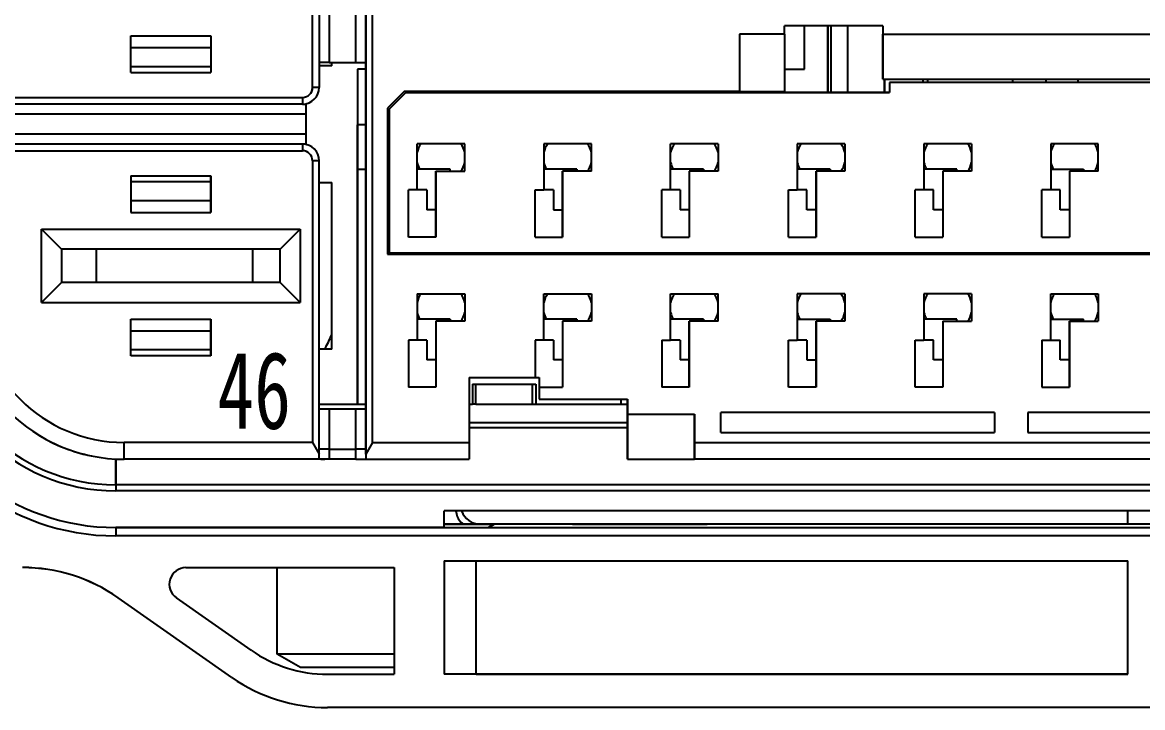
# Model space of a CAD drawing. Header units: inches. Extents: x 47316 to 59086, y 3141 to 11743.
# Drawn here: x 54259.24 to 54295.46, y 9520.51 to 9542.67 of the extents above; entities that cross this region are included whole.
import ezdxf

# ---------------------------------------------------------------- set-up
doc = ezdxf.new("R2010")
doc.units = ezdxf.units.IN
doc.header["$MEASUREMENT"] = 0
doc.styles.add('仿宋体', font='仿宋_GB2312.ttf', dxfattribs={"width": 0.66, "height": 3.5})

msp = doc.modelspace()

# ---------------------------------------------------------------- linework, layer by layer
at = {"linetype": 'ByBlock', "lineweight": -3, "ltscale": 0.21991}
for p, q in [((54268.834, 9550.053), (54268.834, 9540.568)), ((54268.834, 9528.711), (54268.834, 9538.196))]:
    msp.add_line(p, q, dxfattribs=at)
at = {"linetype": 'ByBlock', "lineweight": -3, "ltscale": 0.1975}
for p, q in [((54269.157, 9549.895), (54269.157, 9541.377)), ((54270.02, 9541.377), (54270.02, 9549.895)), ((54270.344, 9549.895), (54270.344, 9541.377))]:
    msp.add_line(p, q, dxfattribs=at)
at = {"linetype": 'ByBlock', "lineweight": -3, "ltscale": 0.494821}
msp.add_line((54270.344, 9528.711), (54270.344, 9550.053), dxfattribs=at)
at = {"linetype": 'ByBlock', "lineweight": -3, "ltscale": 0.21125}
for p, q in [((54268.618, 9540.568), (54268.618, 9549.68)), ((54268.618, 9538.196), (54268.618, 9529.085))]:
    msp.add_line(p, q, dxfattribs=at)
at = {"linetype": 'ByBlock', "lineweight": -3, "ltscale": 0.477499}
msp.add_line((54270.559, 9529.085), (54270.559, 9549.68), dxfattribs=at)
at = {"linetype": 'ByBlock', "lineweight": -3, "ltscale": 0.033751}
for p, q in [((54283.876, 9542.294), (54282.42, 9542.294)), ((54282.42, 9540.434), (54283.876, 9540.434))]:
    msp.add_line(p, q, dxfattribs=at)
at = {"linetype": 'ByBlock', "lineweight": -3, "ltscale": 0.043125}
for p, q in [((54282.42, 9542.294), (54282.42, 9540.434)), ((54283.876, 9542.294), (54283.876, 9540.434))]:
    msp.add_line(p, q, dxfattribs=at)
at = {"linetype": 'ByBlock', "lineweight": -3, "ltscale": 0.07375}
msp.add_line((54287.057, 9542.563), (54283.876, 9542.563), dxfattribs=at)
at = {"linetype": 'ByBlock', "lineweight": -3, "ltscale": 0.00625}
for p, q in [((54283.876, 9542.294), (54283.876, 9542.563)), ((54287.057, 9542.563), (54287.057, 9542.294)), ((54270.344, 9541.161), (54270.074, 9541.161)), ((54270.344, 9539.355), (54270.074, 9539.355)), ((54270.074, 9537.927), (54270.344, 9537.927)), ((54270.074, 9530.325), (54270.344, 9530.325)), ((54262.257, 9526.335), (54262.257, 9526.066))]:
    msp.add_line(p, q, dxfattribs=at)
at = {"linetype": 'ByBlock', "lineweight": -3, "ltscale": 0.0325}
msp.add_line((54284.523, 9541.161), (54284.523, 9542.563), dxfattribs=at)
at = {"linetype": 'ByBlock', "lineweight": -3, "ltscale": 0.05}
for p, q in [((54285.278, 9540.407), (54285.278, 9542.563)), ((54285.385, 9540.407), (54285.385, 9542.563)), ((54285.925, 9540.407), (54285.925, 9542.563)), ((54279.347, 9540.407), (54277.191, 9540.407)), ((54278.808, 9530.001), (54280.965, 9530.001)), ((54278.808, 9528.546), (54280.965, 9528.546)), ((54269.104, 9521.591), (54271.26, 9521.591))]:
    msp.add_line(p, q, dxfattribs=at)
at = {"linetype": 'ByBlock', "lineweight": -3, "ltscale": 0.050001}
msp.add_line((54285.278, 9542.563), (54285.278, 9540.407), dxfattribs=at)
at = {"linetype": 'ByBlock', "lineweight": -3, "ltscale": 0.04}
msp.add_line((54287.057, 9542.563), (54287.057, 9540.838), dxfattribs=at)
at = {"linetype": 'ByBlock', "lineweight": -3, "ltscale": 0.32}
msp.add_line((54287.057, 9542.294), (54300.859, 9542.294), dxfattribs=at)
at = {"linetype": 'ByBlock', "lineweight": -3, "ltscale": 0.03375}
msp.add_line((54287.057, 9540.838), (54287.057, 9542.294), dxfattribs=at)
at = {"linetype": 'ByBlock', "lineweight": -3, "ltscale": 0.0275}
for p, q in [((54262.742, 9541.054), (54262.742, 9542.24)), ((54265.33, 9542.24), (54265.33, 9541.054)), ((54262.742, 9537.711), (54262.742, 9536.525)), ((54265.33, 9536.525), (54265.33, 9537.711)), ((54270.344, 9537.738), (54270.344, 9536.552)), ((54262.742, 9531.888), (54262.742, 9533.074)), ((54265.33, 9531.888), (54265.33, 9533.074))]:
    msp.add_line(p, q, dxfattribs=at)
at = {"linetype": 'ByBlock', "lineweight": -3, "ltscale": 0.060001}
for p, q in [((54262.742, 9542.24), (54265.33, 9542.24)), ((54262.742, 9541.862), (54265.33, 9541.862)), ((54262.742, 9541.242), (54265.33, 9541.242)), ((54262.742, 9541.054), (54265.33, 9541.054)), ((54262.742, 9537.711), (54265.33, 9537.711)), ((54262.742, 9537.522), (54265.33, 9537.522)), ((54265.33, 9536.902), (54262.742, 9536.902)), ((54262.742, 9536.525), (54265.33, 9536.525)), ((54262.742, 9533.074), (54265.33, 9533.074)), ((54262.742, 9532.697), (54265.33, 9532.697)), ((54265.33, 9532.077), (54262.742, 9532.077)), ((54265.33, 9531.888), (54262.742, 9531.888))]:
    msp.add_line(p, q, dxfattribs=at)
at = {"linetype": 'ByBlock', "lineweight": -3, "ltscale": 0.00875}
for p, q in [((54265.33, 9542.24), (54265.33, 9541.862)), ((54265.33, 9536.902), (54265.33, 9536.525)), ((54265.33, 9533.074), (54265.33, 9532.697))]:
    msp.add_line(p, q, dxfattribs=at)
at = {"linetype": 'ByBlock', "lineweight": -3, "ltscale": 0.014375}
for p, q in [((54265.33, 9541.862), (54265.33, 9541.242)), ((54265.33, 9537.522), (54265.33, 9536.902)), ((54265.33, 9532.697), (54265.33, 9532.077))]:
    msp.add_line(p, q, dxfattribs=at)
at = {"linetype": 'ByBlock', "lineweight": -3, "ltscale": 0.004375}
for p, q in [((54265.33, 9541.242), (54265.33, 9541.054)), ((54265.33, 9537.711), (54265.33, 9537.522)), ((54265.33, 9532.077), (54265.33, 9531.888))]:
    msp.add_line(p, q, dxfattribs=at)
at = {"linetype": 'ByBlock', "lineweight": -3, "ltscale": 0.0075}
for p, q in [((54269.157, 9541.377), (54268.834, 9541.377)), ((54287.272, 9540.73), (54287.272, 9540.407)), ((54268.403, 9540.029), (54268.403, 9539.706)), ((54268.403, 9539.059), (54268.403, 9538.735)), ((54278.808, 9530.487), (54278.808, 9530.163)), ((54269.157, 9530.163), (54268.834, 9530.163)), ((54269.157, 9528.869), (54268.834, 9528.869)), ((54269.157, 9528.869), (54269.157, 9528.546)), ((54270.02, 9528.546), (54270.02, 9528.869)), ((54270.344, 9528.869), (54270.344, 9528.546)), ((54269.157, 9528.546), (54268.834, 9528.546))]:
    msp.add_line(p, q, dxfattribs=at)
at = {"linetype": 'ByBlock', "lineweight": -3, "ltscale": 0.009375}
for p, q in [((54269.238, 9541.269), (54268.834, 9541.269)), ((54268.834, 9537.495), (54269.238, 9537.495)), ((54269.238, 9532.104), (54268.834, 9532.104))]:
    msp.add_line(p, q, dxfattribs=at)
at = {"linetype": 'ByBlock', "lineweight": -3, "ltscale": 0.02}
for p, q in [((54269.157, 9541.377), (54270.02, 9541.377)), ((54270.02, 9530.163), (54269.157, 9530.163)), ((54269.157, 9528.869), (54270.02, 9528.869)), ((54270.02, 9528.546), (54269.157, 9528.546))]:
    msp.add_line(p, q, dxfattribs=at)
at = {"linetype": 'ByBlock', "lineweight": -3, "ltscale": 0.0025}
for p, q in [((54269.238, 9541.269), (54269.238, 9541.377)), ((54288.351, 9540.838), (54288.351, 9540.73)), ((54288.512, 9540.73), (54288.512, 9540.838)), ((54291.262, 9540.73), (54291.262, 9540.838)), ((54292.34, 9540.73), (54292.34, 9540.838)), ((54293.365, 9540.838), (54293.365, 9540.73))]:
    msp.add_line(p, q, dxfattribs=at)
at = {"linetype": 'ByBlock', "lineweight": -3, "ltscale": 0.007501}
for p, q in [((54270.02, 9541.377), (54270.344, 9541.377)), ((54270.344, 9530.163), (54270.02, 9530.163)), ((54270.344, 9528.869), (54270.02, 9528.869)), ((54270.02, 9528.546), (54270.344, 9528.546))]:
    msp.add_line(p, q, dxfattribs=at)
at = {"linetype": 'ByBlock', "lineweight": -3, "ltscale": 0.084375}
msp.add_line((54270.344, 9541.377), (54270.344, 9537.738), dxfattribs=at)
at = {"linetype": 'ByBlock', "lineweight": -3, "ltscale": 0.041875}
msp.add_line((54270.074, 9541.161), (54270.074, 9539.355), dxfattribs=at)
at = {"linetype": 'ByBlock', "lineweight": -3, "ltscale": 0.25125}
for p, q in [((54270.074, 9541.161), (54270.074, 9530.325)), ((54282.42, 9540.434), (54271.584, 9540.434)), ((54268.403, 9539.706), (54257.566, 9539.706)), ((54268.403, 9539.059), (54257.566, 9539.059)), ((54268.403, 9538.735), (54257.566, 9538.735))]:
    msp.add_line(p, q, dxfattribs=at)
at = {"linetype": 'ByBlock', "lineweight": -3, "ltscale": 0.014999}
for p, q in [((54283.876, 9541.161), (54284.523, 9541.161)), ((54268.403, 9539.706), (54268.403, 9539.059))]:
    msp.add_line(p, q, dxfattribs=at)
at = {"linetype": 'ByBlock', "lineweight": -3}
for p, q in [((54287.057, 9540.838), (54319.297, 9540.838)), ((54319.135, 9540.73), (54287.272, 9540.73)), ((54271.044, 9535.177), (54331.859, 9535.177)), ((54331.805, 9535.204), (54271.098, 9535.204)), ((54280.965, 9529.085), (54326.953, 9529.085)), ((54326.953, 9528.546), (54280.965, 9528.546)), ((54340.647, 9527.714), (54262.257, 9527.714)), ((54340.647, 9527.521), (54262.257, 9527.521)), ((54330.026, 9526.874), (54272.877, 9526.874)), ((54262.257, 9526.335), (54296.06, 9526.335)), ((54328.844, 9526.443), (54274.495, 9526.443)), ((54296.06, 9526.066), (54262.257, 9526.066)), ((54272.877, 9525.257), (54294.982, 9525.257)), ((54294.982, 9521.591), (54272.877, 9521.591)), ((54333.8, 9520.513), (54269.104, 9520.513))]:
    msp.add_line(p, q, dxfattribs=at)
at = {"linetype": 'ByBlock', "lineweight": -3, "ltscale": 0.010001}
for p, q in [((54287.111, 9540.838), (54287.111, 9540.407)), ((54268.618, 9529.085), (54268.834, 9528.711))]:
    msp.add_line(p, q, dxfattribs=at)
at = {"linetype": 'ByBlock', "lineweight": -3, "ltscale": 0.01}
for p, q in [((54287.111, 9540.407), (54287.111, 9540.838)), ((54270.559, 9529.085), (54270.344, 9528.711)), ((54294.982, 9526.443), (54294.982, 9526.874))]:
    msp.add_line(p, q, dxfattribs=at)
at = {"linetype": 'ByBlock', "lineweight": -3, "ltscale": 0.005}
for p, q in [((54268.834, 9540.568), (54268.618, 9540.568)), ((54268.295, 9540.245), (54268.295, 9540.029)), ((54268.295, 9538.735), (54268.295, 9538.52)), ((54268.834, 9538.196), (54268.618, 9538.196)), ((54278.592, 9530.325), (54278.808, 9530.325))]:
    msp.add_line(p, q, dxfattribs=at)
at = {"linetype": 'ByBlock', "lineweight": -3, "ltscale": 0.032501}
msp.add_line((54288.674, 9540.73), (54287.272, 9540.73), dxfattribs=at)
at = {"linetype": 'ByBlock', "lineweight": -3, "ltscale": 0.24375}
for p, q in [((54257.782, 9540.245), (54268.295, 9540.245)), ((54257.782, 9538.52), (54268.295, 9538.52))]:
    msp.add_line(p, q, dxfattribs=at)
at = {"linetype": 'ByBlock', "lineweight": -3, "ltscale": 0.017678}
for p, q in [((54271.584, 9540.434), (54271.044, 9539.894)), ((54271.098, 9539.868), (54271.637, 9540.407))]:
    msp.add_line(p, q, dxfattribs=at)
at = {"linetype": 'ByBlock', "lineweight": -3, "ltscale": 0.132501}
msp.add_line((54277.352, 9540.407), (54271.637, 9540.407), dxfattribs=at)
at = {"linetype": 'ByBlock', "lineweight": -3, "ltscale": 0.3625}
msp.add_line((54271.637, 9540.407), (54287.272, 9540.407), dxfattribs=at)
at = {"linetype": 'ByBlock', "lineweight": -3, "ltscale": 0.003751}
for p, q in [((54277.191, 9540.407), (54277.352, 9540.407)), ((54279.185, 9540.407), (54279.347, 9540.407))]:
    msp.add_line(p, q, dxfattribs=at)
at = {"linetype": 'ByBlock', "lineweight": -3, "ltscale": 0.000625}
for p, q in [((54277.352, 9540.434), (54277.352, 9540.407)), ((54279.185, 9540.434), (54279.185, 9540.407)), ((54277.352, 9535.204), (54277.352, 9535.177)), ((54279.185, 9535.177), (54279.185, 9535.204))]:
    msp.add_line(p, q, dxfattribs=at)
at = {"linetype": 'ByBlock', "lineweight": -3, "ltscale": 0.1875}
msp.add_line((54287.272, 9540.407), (54279.185, 9540.407), dxfattribs=at)
at = {"linetype": 'ByBlock', "lineweight": -3, "ltscale": 0.252411}
for p, q in [((54268.295, 9540.029), (54257.408, 9540.029)), ((54268.295, 9538.735), (54257.408, 9538.735))]:
    msp.add_line(p, q, dxfattribs=at)
at = {"linetype": 'ByBlock', "lineweight": -3, "ltscale": 0.002499}
for p, q in [((54268.295, 9540.029), (54268.403, 9540.029)), ((54273.686, 9530.325), (54273.794, 9530.325)), ((54275.735, 9530.325), (54275.843, 9530.325))]:
    msp.add_line(p, q, dxfattribs=at)
at = {"linetype": 'ByBlock', "lineweight": -3, "ltscale": 0.002435}
msp.add_line((54268.298, 9540.029), (54268.403, 9540.029), dxfattribs=at)
at = {"linetype": 'ByBlock', "lineweight": -3, "ltscale": 0.000253}
for p, q in [((54268.403, 9540.029), (54268.403, 9540.04)), ((54268.403, 9538.724), (54268.403, 9538.735))]:
    msp.add_line(p, q, dxfattribs=at)
at = {"linetype": 'ByBlock', "lineweight": -3, "ltscale": 0.000125}
msp.add_line((54268.403, 9540.029), (54268.403, 9540.035), dxfattribs=at)
at = {"linetype": 'ByBlock', "lineweight": -3, "ltscale": 0.109375}
msp.add_line((54271.044, 9539.894), (54271.044, 9535.177), dxfattribs=at)
at = {"linetype": 'ByBlock', "lineweight": -3, "ltscale": 0.108125}
msp.add_line((54271.098, 9539.868), (54271.098, 9535.204), dxfattribs=at)
at = {"linetype": 'ByBlock', "lineweight": -3, "ltscale": 0.033125}
msp.add_line((54270.074, 9537.927), (54270.074, 9539.355), dxfattribs=at)
at = {"linetype": 'ByBlock', "lineweight": -3, "ltscale": 0.00125}
for p, q in [((54271.098, 9539.355), (54271.044, 9539.355)), ((54271.098, 9537.927), (54271.044, 9537.927))]:
    msp.add_line(p, q, dxfattribs=at)
at = {"linetype": 'ByBlock', "lineweight": -3, "ltscale": 0.002475}
msp.add_line((54268.402, 9538.735), (54268.295, 9538.735), dxfattribs=at)
at = {"linetype": 'ByBlock', "lineweight": -3, "ltscale": 0.000247}
msp.add_line((54268.403, 9538.725), (54268.403, 9538.735), dxfattribs=at)
at = {"linetype": 'ByBlock', "lineweight": -3, "ltscale": 0.035625}
for p, q in [((54273.538, 9538.749), (54272.001, 9538.749)), ((54277.635, 9538.749), (54276.099, 9538.749)), ((54285.83, 9538.749), (54284.294, 9538.749)), ((54289.928, 9538.749), (54288.391, 9538.749)), ((54294.025, 9538.749), (54292.489, 9538.749)), ((54272.001, 9533.897), (54273.538, 9533.897)), ((54276.099, 9533.897), (54277.635, 9533.897)), ((54285.83, 9533.897), (54284.294, 9533.897)), ((54289.928, 9533.897), (54288.391, 9533.897)), ((54292.489, 9533.897), (54294.025, 9533.897))]:
    msp.add_line(p, q, dxfattribs=at)
at = {"linetype": 'ByBlock', "lineweight": -3, "ltscale": 0.034688}
for p, q in [((54272.001, 9537.253), (54272.001, 9538.749)), ((54276.099, 9538.749), (54276.099, 9537.253)), ((54280.196, 9537.253), (54280.196, 9538.749)), ((54284.294, 9538.749), (54284.294, 9537.253)), ((54288.391, 9538.749), (54288.391, 9537.253)), ((54292.489, 9538.749), (54292.489, 9537.253)), ((54272.001, 9533.897), (54272.001, 9532.4)), ((54276.099, 9532.4), (54276.099, 9533.897)), ((54280.196, 9532.4), (54280.196, 9533.897)), ((54284.294, 9533.897), (54284.294, 9532.4)), ((54288.391, 9533.897), (54288.391, 9532.4)), ((54292.489, 9532.4), (54292.489, 9533.897))]:
    msp.add_line(p, q, dxfattribs=at)
at = {"linetype": 'ByBlock', "lineweight": -3, "ltscale": 0.020625}
for p, q in [((54273.538, 9537.859), (54273.538, 9538.749)), ((54277.635, 9537.859), (54277.635, 9538.749)), ((54281.733, 9538.749), (54281.733, 9537.859)), ((54285.83, 9538.749), (54285.83, 9537.859)), ((54289.928, 9538.749), (54289.928, 9537.859)), ((54294.025, 9537.859), (54294.025, 9538.749)), ((54272.608, 9535.73), (54271.718, 9535.73)), ((54275.816, 9535.73), (54276.705, 9535.73)), ((54284.011, 9535.73), (54284.9, 9535.73)), ((54288.108, 9535.73), (54288.998, 9535.73)), ((54292.205, 9535.73), (54293.095, 9535.73)), ((54273.538, 9533.897), (54273.538, 9533.007)), ((54277.635, 9533.897), (54277.635, 9533.007)), ((54281.733, 9533.007), (54281.733, 9533.897)), ((54285.83, 9533.897), (54285.83, 9533.007)), ((54289.928, 9533.897), (54289.928, 9533.007)), ((54294.025, 9533.897), (54294.025, 9533.007)), ((54272.608, 9530.877), (54271.718, 9530.877)), ((54284.9, 9530.877), (54284.011, 9530.877)), ((54288.998, 9530.877), (54288.108, 9530.877)), ((54292.205, 9530.877), (54293.095, 9530.877))]:
    msp.add_line(p, q, dxfattribs=at)
at = {"linetype": 'ByBlock', "lineweight": -3, "ltscale": 0.035626}
for p, q in [((54281.733, 9538.749), (54280.196, 9538.749)), ((54280.196, 9533.897), (54281.733, 9533.897))]:
    msp.add_line(p, q, dxfattribs=at)
at = {"linetype": 'ByBlock', "lineweight": -3, "ltscale": 0.17625}
msp.add_line((54270.074, 9530.325), (54270.074, 9537.927), dxfattribs=at)
at = {"linetype": 'ByBlock', "lineweight": -3, "ltscale": 0.024687}
for p, q in [((54273.066, 9537.927), (54272.001, 9537.927)), ((54277.164, 9537.927), (54276.099, 9537.927)), ((54285.358, 9537.927), (54284.294, 9537.927)), ((54289.456, 9537.927), (54288.391, 9537.927)), ((54292.489, 9537.927), (54293.553, 9537.927)), ((54273.066, 9533.074), (54272.001, 9533.074)), ((54277.164, 9533.074), (54276.099, 9533.074)), ((54284.294, 9533.074), (54285.358, 9533.074)), ((54289.456, 9533.074), (54288.391, 9533.074)), ((54292.489, 9533.074), (54293.553, 9533.074))]:
    msp.add_line(p, q, dxfattribs=at)
at = {"linetype": 'ByBlock', "lineweight": -3, "ltscale": 0.001563}
for p, q in [((54273.066, 9537.859), (54273.066, 9537.927)), ((54277.164, 9537.927), (54277.164, 9537.859)), ((54281.261, 9537.927), (54281.261, 9537.859)), ((54285.358, 9537.927), (54285.358, 9537.859)), ((54289.456, 9537.859), (54289.456, 9537.927)), ((54293.553, 9537.927), (54293.553, 9537.859)), ((54273.066, 9533.074), (54273.066, 9533.007)), ((54277.164, 9533.074), (54277.164, 9533.007)), ((54281.261, 9533.074), (54281.261, 9533.007)), ((54285.358, 9533.074), (54285.358, 9533.007)), ((54289.456, 9533.007), (54289.456, 9533.074)), ((54293.553, 9533.007), (54293.553, 9533.074))]:
    msp.add_line(p, q, dxfattribs=at)
at = {"linetype": 'ByBlock', "lineweight": -3, "ltscale": 0.024689}
for p, q in [((54281.261, 9537.927), (54280.196, 9537.927)), ((54281.261, 9533.074), (54280.196, 9533.074))]:
    msp.add_line(p, q, dxfattribs=at)
at = {"linetype": 'ByBlock', "lineweight": -3, "ltscale": 0.049375}
for p, q in [((54272.608, 9535.73), (54272.608, 9537.859)), ((54276.705, 9535.73), (54276.705, 9537.859)), ((54280.803, 9537.859), (54280.803, 9535.73)), ((54284.9, 9535.73), (54284.9, 9537.859)), ((54288.998, 9537.859), (54288.998, 9535.73)), ((54293.095, 9537.859), (54293.095, 9535.73)), ((54272.608, 9533.007), (54272.608, 9530.877)), ((54276.705, 9533.007), (54276.705, 9530.877)), ((54280.803, 9530.877), (54280.803, 9533.007)), ((54284.9, 9530.877), (54284.9, 9533.007)), ((54288.998, 9533.007), (54288.998, 9530.877)), ((54293.095, 9530.877), (54293.095, 9533.007))]:
    msp.add_line(p, q, dxfattribs=at)
at = {"linetype": 'ByBlock', "lineweight": -3, "ltscale": 0.021562}
for p, q in [((54272.608, 9537.859), (54273.538, 9537.859)), ((54277.635, 9537.859), (54276.705, 9537.859)), ((54285.83, 9537.859), (54284.9, 9537.859)), ((54289.928, 9537.859), (54288.998, 9537.859)), ((54294.025, 9537.859), (54293.095, 9537.859)), ((54273.538, 9533.007), (54272.608, 9533.007)), ((54277.635, 9533.007), (54276.705, 9533.007)), ((54285.83, 9533.007), (54284.9, 9533.007)), ((54288.998, 9533.007), (54289.928, 9533.007)), ((54293.095, 9533.007), (54294.025, 9533.007))]:
    msp.add_line(p, q, dxfattribs=at)
at = {"linetype": 'ByBlock', "lineweight": -3, "ltscale": 0.014063}
for p, q in [((54272.608, 9537.859), (54272.608, 9537.253)), ((54276.705, 9537.859), (54276.705, 9537.253)), ((54280.803, 9537.859), (54280.803, 9537.253)), ((54284.9, 9537.859), (54284.9, 9537.253)), ((54288.998, 9537.859), (54288.998, 9537.253)), ((54293.095, 9537.859), (54293.095, 9537.253)), ((54272.608, 9533.007), (54272.608, 9532.4)), ((54276.705, 9533.007), (54276.705, 9532.4)), ((54280.803, 9533.007), (54280.803, 9532.4)), ((54284.9, 9533.007), (54284.9, 9532.4)), ((54288.998, 9533.007), (54288.998, 9532.4)), ((54293.095, 9533.007), (54293.095, 9532.4))]:
    msp.add_line(p, q, dxfattribs=at)
at = {"linetype": 'ByBlock', "lineweight": -3, "ltscale": 0.021564}
for p, q in [((54281.733, 9537.859), (54280.803, 9537.859)), ((54281.733, 9533.007), (54280.803, 9533.007))]:
    msp.add_line(p, q, dxfattribs=at)
at = {"linetype": 'ByBlock', "lineweight": -3, "ltscale": 0.125}
msp.add_line((54269.238, 9532.104), (54269.238, 9537.495), dxfattribs=at)
at = {"linetype": 'ByBlock', "lineweight": -3, "ltscale": 0.035313}
for p, q in [((54271.718, 9535.73), (54271.718, 9537.253)), ((54272.608, 9537.253), (54272.608, 9535.73)), ((54275.816, 9535.73), (54275.816, 9537.253)), ((54276.705, 9537.253), (54276.705, 9535.73)), ((54279.913, 9535.73), (54279.913, 9537.253)), ((54280.803, 9537.253), (54280.803, 9535.73)), ((54284.011, 9535.73), (54284.011, 9537.253)), ((54284.9, 9537.253), (54284.9, 9535.73)), ((54288.108, 9535.73), (54288.108, 9537.253)), ((54288.998, 9537.253), (54288.998, 9535.73)), ((54292.205, 9535.73), (54292.205, 9537.253)), ((54293.095, 9537.253), (54293.095, 9535.73)), ((54271.718, 9532.4), (54271.718, 9530.877)), ((54272.608, 9532.4), (54272.608, 9530.877)), ((54276.705, 9532.4), (54276.705, 9530.877)), ((54279.913, 9532.4), (54279.913, 9530.877)), ((54280.803, 9532.4), (54280.803, 9530.877)), ((54284.011, 9530.877), (54284.011, 9532.4)), ((54284.9, 9532.4), (54284.9, 9530.877)), ((54288.108, 9530.877), (54288.108, 9532.4)), ((54288.998, 9532.4), (54288.998, 9530.877)), ((54292.205, 9532.4), (54292.205, 9530.877)), ((54293.095, 9532.4), (54293.095, 9530.877))]:
    msp.add_line(p, q, dxfattribs=at)
at = {"linetype": 'ByBlock', "lineweight": -3, "ltscale": 0.006563}
for p, q in [((54272.001, 9537.253), (54271.718, 9537.253)), ((54275.816, 9537.253), (54276.099, 9537.253)), ((54284.011, 9537.253), (54284.294, 9537.253)), ((54288.391, 9537.253), (54288.108, 9537.253)), ((54292.489, 9537.253), (54292.205, 9537.253)), ((54272.001, 9532.4), (54271.718, 9532.4)), ((54276.099, 9532.4), (54275.816, 9532.4)), ((54284.011, 9532.4), (54284.294, 9532.4)), ((54288.108, 9532.4), (54288.391, 9532.4)), ((54292.205, 9532.4), (54292.489, 9532.4))]:
    msp.add_line(p, q, dxfattribs=at)
at = {"linetype": 'ByBlock', "lineweight": -3, "ltscale": 0.007187}
for p, q in [((54272.311, 9537.253), (54272.001, 9537.253)), ((54284.604, 9537.253), (54284.294, 9537.253)), ((54288.701, 9537.253), (54288.391, 9537.253)), ((54292.799, 9537.253), (54292.489, 9537.253)), ((54272.311, 9532.4), (54272.001, 9532.4)), ((54284.604, 9532.4), (54284.294, 9532.4)), ((54288.701, 9532.4), (54288.391, 9532.4)), ((54292.489, 9532.4), (54292.799, 9532.4))]:
    msp.add_line(p, q, dxfattribs=at)
at = {"linetype": 'ByBlock', "lineweight": -3, "ltscale": 0.015}
for p, q in [((54272.311, 9537.253), (54272.311, 9536.606)), ((54276.409, 9537.253), (54276.409, 9536.606)), ((54280.506, 9537.253), (54280.506, 9536.606)), ((54284.604, 9536.606), (54284.604, 9537.253)), ((54288.701, 9536.606), (54288.701, 9537.253)), ((54292.799, 9536.606), (54292.799, 9537.253)), ((54272.311, 9532.4), (54272.311, 9531.754)), ((54276.409, 9532.4), (54276.409, 9531.754)), ((54280.506, 9532.4), (54280.506, 9531.754)), ((54284.604, 9532.4), (54284.604, 9531.754)), ((54288.701, 9531.754), (54288.701, 9532.4)), ((54292.799, 9531.754), (54292.799, 9532.4)), ((54273.794, 9530.972), (54273.794, 9530.325)), ((54273.902, 9530.325), (54273.902, 9530.972)), ((54275.735, 9530.325), (54275.735, 9530.972)), ((54275.843, 9530.972), (54275.843, 9530.325)), ((54281.827, 9529.408), (54281.827, 9530.055)), ((54290.669, 9530.055), (54290.669, 9529.408)), ((54291.747, 9530.055), (54291.747, 9529.408))]:
    msp.add_line(p, q, dxfattribs=at)
at = {"linetype": 'ByBlock', "lineweight": -3, "ltscale": 0.007188}
for p, q in [((54276.409, 9537.253), (54276.099, 9537.253)), ((54280.506, 9537.253), (54280.196, 9537.253)), ((54276.409, 9532.4), (54276.099, 9532.4)), ((54280.506, 9532.4), (54280.196, 9532.4)), ((54275.951, 9531.187), (54275.951, 9530.877))]:
    msp.add_line(p, q, dxfattribs=at)
at = {"linetype": 'ByBlock', "lineweight": -3, "ltscale": 0.006561}
for p, q in [((54280.196, 9537.253), (54279.913, 9537.253)), ((54279.913, 9532.4), (54280.196, 9532.4))]:
    msp.add_line(p, q, dxfattribs=at)
at = {"linetype": 'ByBlock', "lineweight": -3, "ltscale": 0.148125}
msp.add_line((54270.344, 9536.552), (54270.344, 9530.163), dxfattribs=at)
at = {"linetype": 'ByBlock', "lineweight": -3, "ltscale": 0.006876}
for p, q in [((54272.608, 9536.606), (54272.311, 9536.606)), ((54284.9, 9536.606), (54284.604, 9536.606)), ((54288.998, 9536.606), (54288.701, 9536.606)), ((54293.095, 9536.606), (54292.799, 9536.606)), ((54272.608, 9531.754), (54272.311, 9531.754)), ((54284.604, 9531.754), (54284.9, 9531.754)), ((54288.998, 9531.754), (54288.701, 9531.754)), ((54293.095, 9531.754), (54292.799, 9531.754))]:
    msp.add_line(p, q, dxfattribs=at)
at = {"linetype": 'ByBlock', "lineweight": -3, "ltscale": 0.006874}
for p, q in [((54276.409, 9536.606), (54276.705, 9536.606)), ((54280.803, 9536.606), (54280.506, 9536.606)), ((54276.705, 9531.754), (54276.409, 9531.754)), ((54280.803, 9531.754), (54280.506, 9531.754))]:
    msp.add_line(p, q, dxfattribs=at)
at = {"linetype": 'ByBlock', "lineweight": -3, "ltscale": 0.19375}
for p, q in [((54259.857, 9535.986), (54268.214, 9535.986)), ((54259.857, 9533.614), (54268.214, 9533.614))]:
    msp.add_line(p, q, dxfattribs=at)
at = {"linetype": 'ByBlock', "lineweight": -3, "ltscale": 0.021214}
for p, q in [((54260.504, 9535.339), (54259.857, 9535.986)), ((54259.857, 9533.614), (54260.504, 9534.261))]:
    msp.add_line(p, q, dxfattribs=at)
at = {"linetype": 'ByBlock', "lineweight": -3, "ltscale": 0.055}
for p, q in [((54259.857, 9533.614), (54259.857, 9535.986)), ((54268.214, 9535.986), (54268.214, 9533.614))]:
    msp.add_line(p, q, dxfattribs=at)
at = {"linetype": 'ByBlock', "lineweight": -3, "ltscale": 0.021213}
for p, q in [((54268.214, 9535.986), (54267.567, 9535.339)), ((54267.567, 9534.261), (54268.214, 9533.614))]:
    msp.add_line(p, q, dxfattribs=at)
at = {"linetype": 'ByBlock', "lineweight": -3, "ltscale": 0.020624}
for p, q in [((54279.913, 9535.73), (54280.803, 9535.73)), ((54280.803, 9530.877), (54279.913, 9530.877))]:
    msp.add_line(p, q, dxfattribs=at)
at = {"linetype": 'ByBlock', "lineweight": -3, "ltscale": 0.16375}
for p, q in [((54267.567, 9535.339), (54260.504, 9535.339)), ((54267.567, 9534.261), (54260.504, 9534.261))]:
    msp.add_line(p, q, dxfattribs=at)
at = {"linetype": 'ByBlock', "lineweight": -3, "ltscale": 0.025}
for p, q in [((54260.504, 9535.339), (54260.504, 9534.261)), ((54261.636, 9534.261), (54261.636, 9535.339)), ((54266.677, 9535.339), (54266.677, 9534.26)), ((54267.567, 9534.261), (54267.567, 9535.339))]:
    msp.add_line(p, q, dxfattribs=at)
at = {"linetype": 'ByBlock', "lineweight": -3, "ltscale": 0.146251}
msp.add_line((54277.352, 9535.177), (54271.044, 9535.177), dxfattribs=at)
at = {"linetype": 'ByBlock', "lineweight": -3, "ltscale": 0.042499}
msp.add_line((54279.185, 9535.177), (54277.352, 9535.177), dxfattribs=at)
at = {"linetype": 'ByBlock', "lineweight": -3, "ltscale": 0.26875}
msp.add_line((54290.777, 9535.177), (54279.185, 9535.177), dxfattribs=at)
at = {"linetype": 'ByBlock', "lineweight": -3, "ltscale": 0.020001}
msp.add_line((54291.639, 9535.177), (54290.777, 9535.177), dxfattribs=at)
at = {"linetype": 'ByBlock', "lineweight": -3, "ltscale": 0.191249}
msp.add_line((54299.888, 9535.177), (54291.639, 9535.177), dxfattribs=at)
at = {"linetype": 'ByBlock', "lineweight": -3, "ltscale": 0.044374}
msp.add_line((54262.418, 9534.261), (54260.504, 9534.261), dxfattribs=at)
at = {"linetype": 'ByBlock', "lineweight": -3, "ltscale": 0.075}
msp.add_line((54265.653, 9534.261), (54262.418, 9534.261), dxfattribs=at)
at = {"linetype": 'ByBlock', "lineweight": -3, "ltscale": 0.044376}
msp.add_line((54267.567, 9534.261), (54265.653, 9534.261), dxfattribs=at)
at = {"linetype": 'ByBlock', "lineweight": -3, "ltscale": 0.028125}
msp.add_line((54275.816, 9532.4), (54275.816, 9531.187), dxfattribs=at)
at = {"linetype": 'ByBlock', "lineweight": -3, "ltscale": 0.049374}
msp.add_line((54273.686, 9531.187), (54275.816, 9531.187), dxfattribs=at)
at = {"linetype": 'ByBlock', "lineweight": -3, "ltscale": 0.04875}
msp.add_line((54273.686, 9531.187), (54273.686, 9529.085), dxfattribs=at)
at = {"linetype": 'ByBlock', "lineweight": -3, "ltscale": 0.034375}
msp.add_line((54274.468, 9531.187), (54275.951, 9531.187), dxfattribs=at)
at = {"linetype": 'ByBlock', "lineweight": -3, "ltscale": 0.003125}
msp.add_line((54275.816, 9531.187), (54275.951, 9531.187), dxfattribs=at)
at = {"linetype": 'ByBlock', "lineweight": -3, "ltscale": 0.01625}
msp.add_line((54275.951, 9531.187), (54275.951, 9530.487), dxfattribs=at)
at = {"linetype": 'ByBlock', "lineweight": -3, "ltscale": 0.047501}
msp.add_line((54273.794, 9530.972), (54275.843, 9530.972), dxfattribs=at)
at = {"linetype": 'ByBlock', "lineweight": -3, "ltscale": 0.0175}
msp.add_line((54275.951, 9530.877), (54276.705, 9530.877), dxfattribs=at)
at = {"linetype": 'ByBlock', "lineweight": -3, "ltscale": 0.009062}
msp.add_line((54275.951, 9530.877), (54275.951, 9530.487), dxfattribs=at)
at = {"linetype": 'ByBlock', "lineweight": -3, "ltscale": 0.028751}
msp.add_line((54268.834, 9530.325), (54270.074, 9530.325), dxfattribs=at)
at = {"linetype": 'ByBlock', "lineweight": -3, "ltscale": 0.002501}
msp.add_line((54273.902, 9530.325), (54273.794, 9530.325), dxfattribs=at)
at = {"linetype": 'ByBlock', "lineweight": -3, "ltscale": 0.0425}
msp.add_line((54273.902, 9530.325), (54275.735, 9530.325), dxfattribs=at)
at = {"linetype": 'ByBlock', "lineweight": -3, "ltscale": 0.06375}
msp.add_line((54275.843, 9530.325), (54278.592, 9530.325), dxfattribs=at)
at = {"linetype": 'ByBlock', "lineweight": -3, "ltscale": 0.066251}
msp.add_line((54275.951, 9530.487), (54278.808, 9530.487), dxfattribs=at)
at = {"linetype": 'ByBlock', "lineweight": -3, "ltscale": 0.00375}
msp.add_line((54278.592, 9530.487), (54278.592, 9530.325), dxfattribs=at)
at = {"linetype": 'ByBlock', "lineweight": -3, "ltscale": 0.01125}
for p, q in [((54278.808, 9530.001), (54278.808, 9530.487)), ((54274.042, 9526.443), (54273.557, 9526.443))]:
    msp.add_line(p, q, dxfattribs=at)
at = {"linetype": 'ByBlock', "lineweight": -3, "ltscale": 0.035001}
msp.add_line((54270.344, 9530.163), (54268.834, 9530.163), dxfattribs=at)
at = {"linetype": 'ByBlock', "lineweight": -3, "ltscale": 0.03}
for p, q in [((54269.157, 9530.163), (54269.157, 9528.869)), ((54270.02, 9528.869), (54270.02, 9530.163)), ((54270.344, 9530.163), (54270.344, 9528.869))]:
    msp.add_line(p, q, dxfattribs=at)
at = {"linetype": 'ByBlock', "lineweight": -3, "ltscale": 0.0375}
msp.add_line((54278.808, 9530.163), (54278.808, 9528.546), dxfattribs=at)
at = {"linetype": 'ByBlock', "lineweight": -3, "ltscale": 0.033749}
for p, q in [((54278.808, 9528.546), (54278.808, 9530.001)), ((54280.965, 9530.001), (54280.965, 9528.546))]:
    msp.add_line(p, q, dxfattribs=at)
at = {"linetype": 'ByBlock', "lineweight": -3, "ltscale": 0.021249}
msp.add_line((54280.965, 9530.001), (54280.965, 9529.085), dxfattribs=at)
at = {"linetype": 'ByBlock', "lineweight": -3, "ltscale": 0.001525}
msp.add_line((54280.965, 9529.936), (54280.965, 9530.001), dxfattribs=at)
at = {"linetype": 'ByBlock', "lineweight": -3, "ltscale": 0.205}
for p, q in [((54290.669, 9530.055), (54281.827, 9530.055)), ((54281.827, 9529.408), (54290.669, 9529.408))]:
    msp.add_line(p, q, dxfattribs=at)
at = {"linetype": 'ByBlock', "lineweight": -3, "ltscale": 0.45}
for p, q in [((54311.156, 9530.055), (54291.747, 9530.055)), ((54291.747, 9529.408), (54311.156, 9529.408))]:
    msp.add_line(p, q, dxfattribs=at)
at = {"linetype": 'ByBlock', "lineweight": -3, "ltscale": 0.11875}
for p, q in [((54273.686, 9529.727), (54278.808, 9529.727)), ((54273.686, 9529.57), (54278.808, 9529.57))]:
    msp.add_line(p, q, dxfattribs=at)
at = {"linetype": 'ByBlock', "lineweight": -3, "ltscale": 0.032224}
msp.add_line((54280.965, 9528.546), (54280.965, 9529.936), dxfattribs=at)
at = {"linetype": 'ByBlock', "lineweight": -3, "ltscale": 0.141249}
msp.add_line((54268.618, 9529.085), (54262.526, 9529.085), dxfattribs=at)
at = {"linetype": 'ByBlock', "lineweight": -3, "ltscale": 0.0125}
for p, q in [((54262.526, 9528.546), (54262.526, 9529.085)), ((54273.686, 9529.085), (54273.686, 9528.546)), ((54280.965, 9528.546), (54280.965, 9529.085)), ((54272.877, 9526.335), (54272.877, 9526.874))]:
    msp.add_line(p, q, dxfattribs=at)
at = {"linetype": 'ByBlock', "lineweight": -3, "ltscale": 0.072501}
msp.add_line((54270.559, 9529.085), (54273.686, 9529.085), dxfattribs=at)
at = {"linetype": 'ByBlock', "lineweight": -3, "ltscale": 0.019437}
msp.add_line((54262.257, 9527.714), (54262.257, 9528.553), dxfattribs=at)
at = {"linetype": 'ByBlock', "lineweight": -3, "ltscale": 0.019436}
msp.add_line((54262.257, 9528.553), (54262.257, 9527.714), dxfattribs=at)
at = {"linetype": 'ByBlock', "lineweight": -3, "ltscale": 0.146249}
msp.add_line((54268.834, 9528.546), (54262.526, 9528.546), dxfattribs=at)
at = {"linetype": 'ByBlock', "lineweight": -3, "ltscale": 0.003839}
for p, q in [((54268.834, 9528.546), (54268.834, 9528.711)), ((54270.344, 9528.711), (54270.344, 9528.546))]:
    msp.add_line(p, q, dxfattribs=at)
at = {"linetype": 'ByBlock', "lineweight": -3, "ltscale": 0.002962}
msp.add_line((54268.889, 9528.546), (54269.017, 9528.546), dxfattribs=at)
at = {"linetype": 'ByBlock', "lineweight": -3, "ltscale": 0.002968}
msp.add_line((54270.161, 9528.546), (54270.289, 9528.546), dxfattribs=at)
at = {"linetype": 'ByBlock', "lineweight": -3, "ltscale": 0.077499}
msp.add_line((54270.344, 9528.546), (54273.686, 9528.546), dxfattribs=at)
at = {"linetype": 'ByBlock', "lineweight": -3, "ltscale": 0.004473}
msp.add_line((54262.257, 9527.714), (54262.257, 9527.521), dxfattribs=at)
at = {"linetype": 'ByBlock', "lineweight": -3, "ltscale": 0.004472}
msp.add_line((54262.257, 9527.714), (54262.257, 9527.521), dxfattribs=at)
at = {"linetype": 'ByBlock', "lineweight": -3, "ltscale": 0.246249}
msp.add_line((54272.877, 9526.335), (54262.257, 9526.335), dxfattribs=at)
at = {"linetype": 'ByBlock', "lineweight": -3, "ltscale": 0.037511}
msp.add_line((54272.877, 9526.443), (54274.495, 9526.443), dxfattribs=at)
at = {"linetype": 'ByBlock', "lineweight": -3, "ltscale": 0.015755}
msp.add_line((54273.557, 9526.443), (54272.877, 9526.443), dxfattribs=at)
at = {"linetype": 'ByBlock', "lineweight": -3, "ltscale": 0.023094}
msp.add_line((54275.035, 9526.443), (54274.039, 9526.443), dxfattribs=at)
at = {"linetype": 'ByBlock', "lineweight": -3, "ltscale": 0.004941}
msp.add_line((54274.495, 9526.443), (54274.312, 9526.335), dxfattribs=at)
at = {"linetype": 'ByBlock', "lineweight": -3, "ltscale": 0.00494}
msp.add_line((54274.312, 9526.335), (54274.495, 9526.443), dxfattribs=at)
at = {"linetype": 'ByBlock', "lineweight": -3, "ltscale": 0.050111}
msp.add_line((54277.196, 9526.443), (54275.035, 9526.443), dxfattribs=at)
at = {"linetype": 'ByBlock', "lineweight": -3, "ltscale": 0.043388}
for p, q in [((54277.029, 9526.443), (54278.9, 9526.443)), ((54281.378, 9526.443), (54279.507, 9526.443))]:
    msp.add_line(p, q, dxfattribs=at)
at = {"linetype": 'ByBlock', "lineweight": -3, "ltscale": 0.057452}
msp.add_line((54277.029, 9526.443), (54281.378, 9526.443), dxfattribs=at)
at = {"linetype": 'ByBlock', "lineweight": -3, "ltscale": 0.056253}
msp.add_line((54279.623, 9526.443), (54277.196, 9526.443), dxfattribs=at)
at = {"linetype": 'ByBlock', "lineweight": -3, "ltscale": 0.356114}
msp.add_line((54294.982, 9526.443), (54279.623, 9526.443), dxfattribs=at)
at = {"linetype": 'ByBlock', "lineweight": -3, "ltscale": 0.3}
msp.add_line((54307.921, 9526.443), (54294.982, 9526.443), dxfattribs=at)
at = {"linetype": 'ByBlock', "lineweight": -3, "ltscale": 0.085}
for p, q in [((54272.877, 9525.257), (54272.877, 9521.591)), ((54273.913, 9521.591), (54273.913, 9525.257)), ((54294.982, 9521.591), (54294.982, 9525.257))]:
    msp.add_line(p, q, dxfattribs=at)
at = {"linetype": 'ByBlock', "lineweight": -3, "ltscale": 0.156137}
msp.add_line((54264.526, 9525.041), (54271.26, 9525.041), dxfattribs=at)
at = {"linetype": 'ByBlock', "lineweight": -3, "ltscale": 0.064999}
msp.add_line((54267.473, 9522.238), (54267.473, 9525.041), dxfattribs=at)
at = {"linetype": 'ByBlock', "lineweight": -3, "ltscale": 0.08}
msp.add_line((54271.26, 9525.041), (54271.26, 9521.591), dxfattribs=at)
at = {"linetype": 'ByBlock', "lineweight": -3, "ltscale": 0.104237}
msp.add_line((54266.011, 9521.488), (54262.328, 9524.066), dxfattribs=at)
at = {"linetype": 'ByBlock', "lineweight": -3, "ltscale": 0.068302}
msp.add_line((54266.63, 9522.371), (54264.216, 9524.061), dxfattribs=at)
at = {"linetype": 'ByBlock', "lineweight": -3, "ltscale": 0.087811}
msp.add_line((54271.26, 9522.238), (54267.473, 9522.238), dxfattribs=at)
at = {"linetype": 'ByBlock', "lineweight": -3, "ltscale": 0.020219}
msp.add_line((54268.231, 9521.806), (54267.473, 9522.238), dxfattribs=at)
at = {"linetype": 'ByBlock', "lineweight": -3, "ltscale": 0.070238}
msp.add_line((54271.26, 9521.806), (54268.231, 9521.806), dxfattribs=at)
at = {"linetype": 'ByBlock', "lineweight": -3, "ltscale": 0.024005}
msp.add_line((54273.913, 9521.591), (54272.877, 9521.591), dxfattribs=at)
at = {"linetype": 'ByBlock', "lineweight": -3, "ltscale": 0.488495}
msp.add_line((54273.913, 9521.591), (54294.982, 9521.591), dxfattribs=at)
at = {"linetype": 'ByBlock', "lineweight": -3}
for centre, radius, start, end in [((54268.295, 9540.568), 0.324, 270.0169, 359.9882), ((54268.295, 9540.568), 0.323, 270, 0), ((54268.295, 9540.568), 0.539, 270, 0), ((54268.295, 9538.196), 0.539, 360, 90), ((54272.77, 9538.304), 0.786, 145.5375, 167.8017), ((54272.77, 9538.304), 0.786, 12.1878, 34.4625), ((54276.867, 9538.304), 0.786, 145.5375, 167.8017), ((54276.867, 9538.304), 0.786, 12.1878, 34.4625), ((54280.965, 9538.304), 0.786, 145.5375, 167.8017), ((54280.965, 9538.304), 0.786, 12.1878, 34.4625), ((54285.062, 9538.304), 0.786, 145.5375, 167.8017), ((54285.062, 9538.304), 0.786, 12.1878, 34.4625), ((54289.159, 9538.304), 0.786, 145.5375, 167.8017), ((54289.159, 9538.304), 0.786, 12.1878, 34.4625), ((54293.257, 9538.304), 0.786, 145.5375, 167.8017), ((54293.257, 9538.304), 0.786, 12.1878, 34.4625), ((54268.295, 9538.196), 0.323, 360, 90), ((54272.77, 9538.304), 0.786, 192.1983, 208.6957), ((54272.77, 9538.304), 0.786, 325.5346, 347.8122), ((54276.867, 9538.304), 0.786, 192.1983, 208.6957), ((54276.867, 9538.304), 0.786, 325.5346, 347.8122), ((54280.965, 9538.304), 0.786, 192.1983, 208.6957), ((54280.965, 9538.304), 0.786, 325.5346, 347.8122), ((54285.062, 9538.304), 0.786, 192.1983, 208.6957), ((54285.062, 9538.304), 0.786, 325.5346, 347.8122), ((54289.159, 9538.304), 0.786, 192.1983, 208.6957), ((54289.159, 9538.304), 0.786, 325.5346, 347.8122), ((54293.257, 9538.304), 0.786, 192.1983, 208.6957), ((54293.257, 9538.304), 0.786, 325.5346, 347.8122), ((54262.257, 9533.56), 6.038, 180, 270), ((54262.257, 9533.56), 5.845, 180, 270), ((54262.526, 9533.829), 5.284, 180, 270), ((54262.526, 9533.829), 4.744, 180, 270), ((54272.77, 9533.452), 0.786, 145.5375, 167.8017), ((54272.77, 9533.452), 0.786, 12.1878, 34.4625), ((54276.867, 9533.452), 0.786, 145.5375, 167.8017), ((54276.867, 9533.452), 0.786, 12.1878, 34.4625), ((54280.965, 9533.452), 0.786, 145.5375, 167.8017), ((54280.965, 9533.452), 0.786, 12.1878, 34.4625), ((54285.062, 9533.452), 0.786, 145.5375, 167.8017), ((54285.062, 9533.452), 0.786, 12.1878, 34.4625), ((54289.159, 9533.452), 0.786, 145.5375, 167.8017), ((54289.159, 9533.452), 0.786, 12.1878, 34.4625), ((54293.257, 9533.452), 0.786, 145.5375, 167.8017), ((54293.257, 9533.452), 0.786, 12.1878, 34.4625), ((54272.77, 9533.452), 0.786, 192.1983, 208.6957), ((54272.77, 9533.452), 0.786, 325.5346, 347.8122), ((54276.867, 9533.452), 0.786, 192.1983, 208.6957), ((54276.867, 9533.452), 0.786, 325.5346, 347.8122), ((54280.965, 9533.452), 0.786, 192.1983, 208.6957), ((54280.965, 9533.452), 0.786, 325.5346, 347.8122), ((54285.062, 9533.452), 0.786, 192.1983, 208.6957), ((54285.062, 9533.452), 0.786, 325.5346, 347.8122), ((54289.159, 9533.452), 0.786, 192.1983, 208.6957), ((54289.159, 9533.452), 0.786, 325.5346, 347.8122), ((54293.257, 9533.452), 0.786, 192.1983, 208.6957), ((54293.257, 9533.452), 0.786, 325.5346, 347.8122), ((54264.037, 9534.8), 5.66, 331.5506, 336.7771), ((54262.257, 9533.56), 7.494, 193.31, 269.9998), ((54262.257, 9533.56), 7.494, 193.3098, 270), ((54262.257, 9533.56), 7.224, 193.8161, 270), ((54262.525, 9533.826), 5.28, 238.5721, 258.4257), ((54274.042, 9527.09), 0.647, 199.4731, 269.9997), ((54259.236, 9519.65), 5.391, 55, 90), ((54259.236, 9519.65), 5.392, 55.0007, 89.9993), ((54264.526, 9524.502), 0.539, 90, 235), ((54264.526, 9524.502), 0.539, 90.0065, 234.9935), ((54269.104, 9525.904), 4.313, 235, 270), ((54269.104, 9525.904), 4.313, 235.0002, 269.9997), ((54269.104, 9525.904), 5.391, 235, 270)]:
    msp.add_arc(centre, radius, start, end, dxfattribs=at)
for major_axis, start_param, end_param in [((0, -0.647), -1.230029, 0), ((0, 0.647), 1.911566, 3.141593)]:
    msp.add_ellipse((54273.557, 9527.09), major_axis=major_axis, ratio=0.5, start_param=start_param, end_param=end_param, dxfattribs=at)

# ---------------------------------------------------------------- texts
at = {"lineweight": 30, "style": '仿宋体', "width": 0.7}
msp.add_text('46', height=2.5, rotation=360, dxfattribs=at).set_placement((54265.539, 9529.528))

doc.saveas('drawing.dxf')
